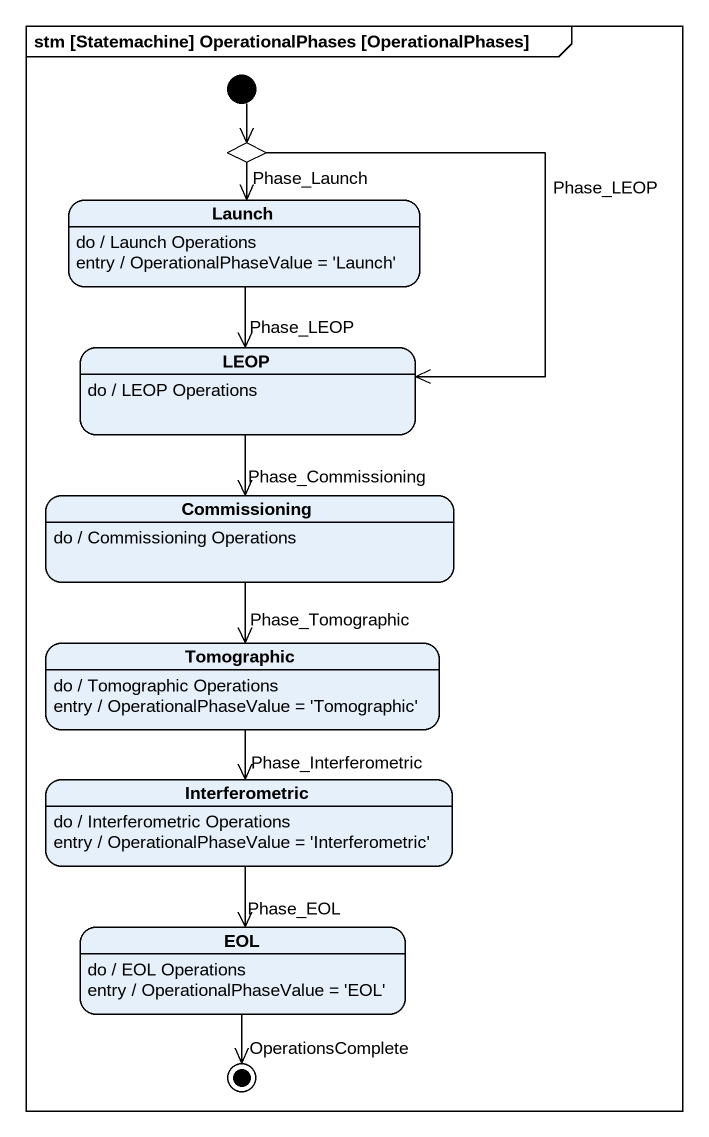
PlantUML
@startuml
mainframe stm [Statemachine] OperationalPhases [OperationalPhases]
hide empty description
state choice1 <<choice>>
state Launch
Launch : do / Launch Operations
Launch : entry / OperationalPhaseValue = 'Launch'
state LEOP
LEOP : do / LEOP Operations
state Commissioning
Commissioning : do / Commissioning Operations
state Tomographic
Tomographic : do / Tomographic Operations
Tomographic : entry / OperationalPhaseValue = 'Tomographic'
state Interferometric
Interferometric : do / Interferometric Operations
Interferometric : entry / OperationalPhaseValue = 'Interferometric'
state EOL
EOL : do / EOL Operations
EOL : entry / OperationalPhaseValue = 'EOL'
[*] --> choice1
choice1 --> Launch : Phase_Launch
choice1 --> LEOP : Phase_LEOP
Launch --> LEOP : Phase_LEOP
LEOP --> Commissioning : Phase_Commissioning
Commissioning --> Tomographic : Phase_Tomographic
Tomographic --> Interferometric : Phase_Interferometric
Interferometric --> EOL : Phase_EOL
EOL --> [*] : OperationsComplete
@enduml
